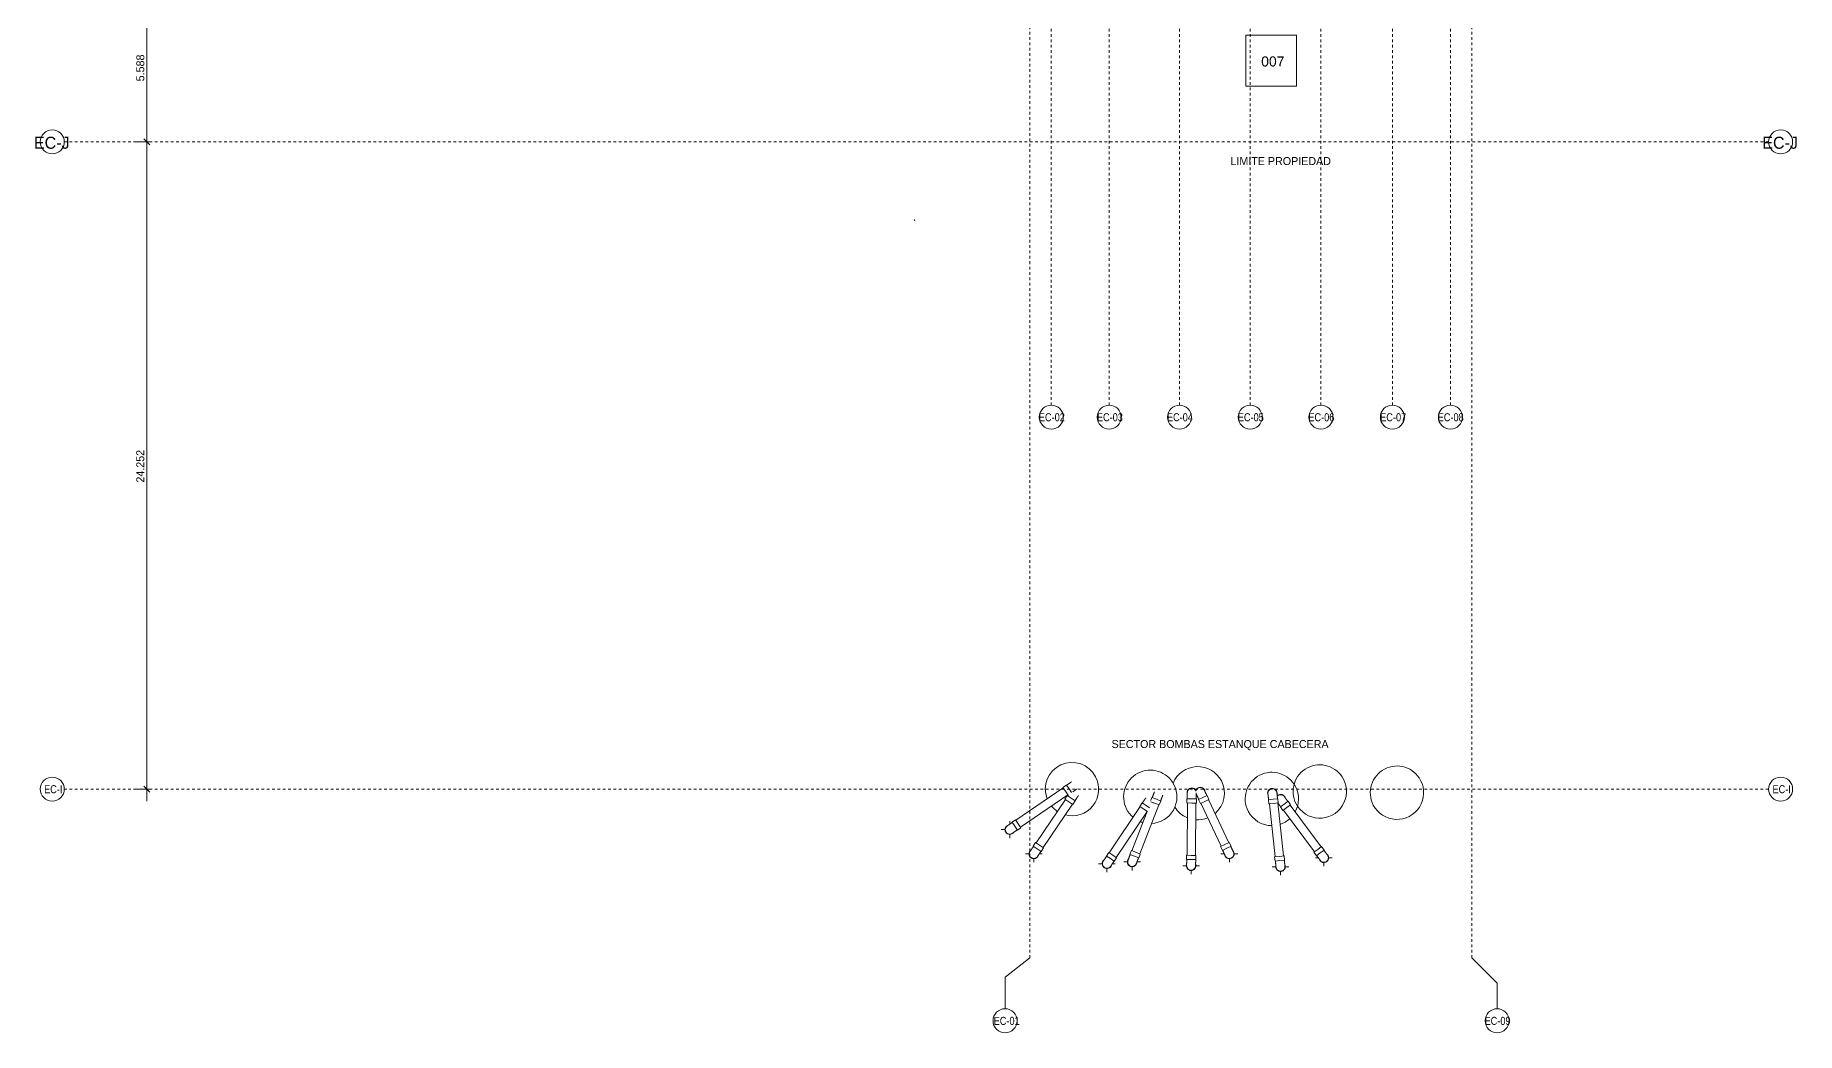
# Model space of a CAD drawing. Header units: metres. Extents: x -43 to 80, y -185 to 8.
# Drawn here: x -42.7 to 23.3, y -185.3 to -147.9 of the extents above; entities that cross this region are included whole.
import ezdxf

# ---------------------------------------------------------------- set-up
doc = ezdxf.new("R2010")
doc.units = ezdxf.units.M
doc.linetypes.add('Grid Line', pattern=[0.022225, 0.0127, -0.003175, 0.003175, -0.003175])
for name, color, linetype, lineweight in [('A-ANNO-DIMS', 7, 'Continuous', 9), ('A-ANNO-DIMS-150', 7, 'Continuous', 9), ('A-DETL-MBND', 7, 'Continuous', 9), ('G-ANNO-SYMB', 7, 'Continuous', 9), ('G-ANNO-TEXT', 7, 'Continuous', 9), ('P-PIPE', 7, 'Continuous', 9), ('S-GRID', 7, 'Continuous', 9), ('S-GRID-IDEN', 7, 'Continuous', 9)]:
    doc.layers.add(name, color=color, linetype=linetype, lineweight=lineweight)
doc.styles.add('Arial', font='arial.ttf', dxfattribs={"height": 0.375})
doc.styles.add('Century Gothic', font='GOTHIC.TTF', dxfattribs={"height": 0.3})
doc.styles.add('Century Gothic_1', font='GOTHIC.TTF', dxfattribs={"height": 0.45})
doc.styles.add('Saira Condensed', font='SairaCondensed-Regular.ttf', dxfattribs={"height": 0.3})
doc.dimstyles.new('C_G_2_0mm', dxfattribs={"dimscale": 0.3048, "dimtxt": 0.31325, "dimasz": 0.738189, "dimexe": 1.476378, "dimexo": 0.984252, "dimgap": 0.049213, "dimtad": 1, "dimdec": 3, "dimrnd": 0.001, "dimzin": 0, "dimdsep": 46, "dimtxsty": 'Century Gothic', "dimblk1": 'OBLIQUE', "dimblk2": 'OBLIQUE', "dimsah": 1, "dimcen": 0.09, "dimdle": 1.476378, "dimazin": 2, "dimtfac": 1, "dimtdec": 4, "dimtix": 1, "dimtmove": 0, "dimatfit": 3, "dimfxl": 1, "dimtvp": 1, "dimtolj": 1, "dimtzin": 0, "dimarcsym": 2})

# ---------------------------------------------------------------- blocks, each defined once
blk = doc.blocks.new('Generica - Copla - GE - Copla-140555-N01 - ESTANQUE CABECERA')
at = {"layer": 'P-PIPE'}
for p, q in [((0.007, 0.014), (-0.007, 0.014)), ((-0.007, 0.014), (-0.007, -0.014)), ((-0.007, 0.014), (-0.007, 0.014)), ((0.007, 0.014), (0.007, 0.014)), ((0.007, -0.014), (0.007, 0.014)), ((-0.007, -0.014), (0.007, -0.014)), ((-0.007, -0.014), (-0.007, -0.014)), ((0.007, -0.014), (0.007, -0.014))]:
    blk.add_line(p, q, dxfattribs=at)
blk = doc.blocks.new('M_Bombas Estanque cabecera - M_Bombas Estanque cabecera-2252463-N01 - ESTANQUE CABECERA')
at = {"layer": 'A-DETL-MBND'}
for start, end in [(360, 180), (180, 360)]:
    blk.add_arc((0, 0), 1, start, end, dxfattribs=at)
blk = doc.blocks.new('M_Bombas Estanque cabecera - M_Bombas Estanque cabecera-V18-N01 - ESTANQUE CABECERA')
at = {"layer": 'A-DETL-MBND'}
for start, end in [(360, 180), (180, 242.15154), (303.53904, 360), (260.3208, 284.72877)]:
    blk.add_arc((0, 0), 1, start, end, dxfattribs=at)
blk = doc.blocks.new('M_Bombas Estanque cabecera - M_Bombas Estanque cabecera-V19-N01 - ESTANQUE CABECERA')
at = {"layer": 'A-DETL-MBND'}
for start, end in [(360, 129.92101), (183.50625, 219.6164), (283.02071, 360), (238.24294, 264.78287)]:
    blk.add_arc((0, 0), 1, start, end, dxfattribs=at)
blk = doc.blocks.new('M_Bombas Estanque cabecera - M_Bombas Estanque cabecera-V20-N01 - ESTANQUE CABECERA')
at = {"layer": 'A-DETL-MBND'}
for start, end in [(360, 180), (180, 202.44609), (220.62186, 226.50483), (245.24891, 360)]:
    blk.add_arc((0, 0), 1, start, end, dxfattribs=at)
blk = doc.blocks.new('M_Bombas Estanque cabecera - M_Bombas Estanque cabecera-V21-N01 - ESTANQUE CABECERA')
at = {"layer": 'A-DETL-MBND'}
for start, end in [(360, 173.85141), (192.02449, 209.05805), (227.47626, 360)]:
    blk.add_arc((0, 0), 1, start, end, dxfattribs=at)
blk = doc.blocks.new('Plastico - Codo - PL - Codo-2252608-N01 - ESTANQUE CABECERA')
at = {"layer": 'A-DETL-MBND'}
for p, q in [((-4.09, -176.021), (-4.22, -176.11)), ((-4.22, -176.11), (-4.119, -176.257)), ((-4.119, -176.257), (-4.022, -176.399)), ((-3.989, -176.168), (-4.09, -176.021)), ((-3.897, -176.302), (-3.989, -176.168)), ((-4.018, -176.404), (-4.013, -176.4))]:
    blk.add_line(p, q, dxfattribs=at)
at = {"layer": 'A-DETL-MBND', "flags": 128}
for points in [[(-3.893, -175.898), (-3.894, -175.898), (-3.894, -175.898), (-3.895, -175.899), (-3.896, -175.9), (-3.897, -175.901), (-3.899, -175.902), (-3.901, -175.903), (-3.903, -175.905), (-3.906, -175.906), (-3.908, -175.908), (-3.912, -175.91), (-3.915, -175.913), (-3.919, -175.915), (-3.923, -175.918), (-3.927, -175.921), (-3.931, -175.924), (-3.936, -175.927), (-3.941, -175.93), (-3.946, -175.934), (-3.951, -175.938), (-3.957, -175.942), (-3.963, -175.946), (-3.969, -175.95), (-3.975, -175.954), (-3.981, -175.958), (-3.988, -175.963), (-3.994, -175.967), (-4.001, -175.972), (-4.008, -175.977), (-4.015, -175.981), (-4.022, -175.986), (-4.03, -175.991), (-4.037, -175.996), (-4.044, -176.002), (-4.052, -176.007), (-4.059, -176.012), (-4.067, -176.017), (-4.075, -176.022), (-4.082, -176.028), (-4.084, -176.029)], [(-3.851, -176.277), (-3.848, -176.275), (-3.841, -176.27), (-3.834, -176.265), (-3.827, -176.26), (-3.82, -176.256), (-3.813, -176.251), (-3.806, -176.246), (-3.799, -176.242), (-3.792, -176.237), (-3.786, -176.233), (-3.78, -176.228), (-3.774, -176.224), (-3.768, -176.22), (-3.762, -176.216), (-3.757, -176.213), (-3.752, -176.209), (-3.747, -176.206), (-3.742, -176.202), (-3.737, -176.199), (-3.733, -176.196), (-3.729, -176.194), (-3.725, -176.191), (-3.722, -176.189), (-3.719, -176.187), (-3.716, -176.185), (-3.713, -176.183), (-3.711, -176.181), (-3.709, -176.18), (-3.707, -176.179), (-3.706, -176.178), (-3.705, -176.177), (-3.704, -176.176), (-3.703, -176.176), (-3.703, -176.176), (-3.703, -176.176)]]:
    blk.add_lwpolyline(points, dxfattribs=at)
blk = doc.blocks.new('Plastico - Codo - PL - Codo-V22-N01 - ESTANQUE CABECERA')
at = {"layer": 'A-DETL-MBND'}
for p, q in [((-5.993, -177.326), (-6.123, -177.415)), ((-6.123, -177.415), (-6.022, -177.562)), ((-6.022, -177.562), (-5.922, -177.709)), ((-5.893, -177.473), (-5.993, -177.326)), ((-5.922, -177.709), (-5.792, -177.62)), ((-5.792, -177.62), (-5.893, -177.473))]:
    blk.add_line(p, q, dxfattribs=at)
at = {"layer": 'A-DETL-MBND', "flags": 128}
for points in [[(-6.118, -177.423), (-6.125, -177.429), (-6.133, -177.434), (-6.141, -177.439), (-6.148, -177.444), (-6.156, -177.449), (-6.163, -177.454), (-6.17, -177.46), (-6.178, -177.465), (-6.185, -177.469), (-6.192, -177.474), (-6.199, -177.479), (-6.206, -177.484), (-6.213, -177.488), (-6.219, -177.493), (-6.225, -177.497), (-6.232, -177.502), (-6.238, -177.506), (-6.244, -177.51), (-6.249, -177.514), (-6.255, -177.517), (-6.26, -177.521), (-6.265, -177.524), (-6.27, -177.527), (-6.274, -177.531), (-6.278, -177.533), (-6.282, -177.536), (-6.286, -177.539), (-6.29, -177.541), (-6.293, -177.543), (-6.296, -177.545), (-6.298, -177.547), (-6.301, -177.549), (-6.303, -177.55), (-6.304, -177.551), (-6.306, -177.552), (-6.307, -177.553), (-6.308, -177.554), (-6.308, -177.554), (-6.309, -177.554), (-6.309, -177.554)], [(-6.118, -177.832), (-6.118, -177.832), (-6.118, -177.832), (-6.117, -177.831), (-6.116, -177.83), (-6.114, -177.829), (-6.113, -177.828), (-6.111, -177.827), (-6.108, -177.825), (-6.106, -177.824), (-6.103, -177.822), (-6.1, -177.819), (-6.097, -177.817), (-6.093, -177.815), (-6.089, -177.812), (-6.085, -177.809), (-6.08, -177.806), (-6.076, -177.803), (-6.071, -177.799), (-6.066, -177.796), (-6.06, -177.792), (-6.055, -177.788), (-6.049, -177.784), (-6.043, -177.78), (-6.037, -177.776), (-6.03, -177.772), (-6.024, -177.767), (-6.017, -177.763), (-6.01, -177.758), (-6.004, -177.753), (-5.996, -177.748), (-5.989, -177.744), (-5.982, -177.739), (-5.975, -177.733), (-5.967, -177.728), (-5.96, -177.723), (-5.952, -177.718), (-5.945, -177.713), (-5.937, -177.708), (-5.929, -177.702), (-5.927, -177.701)]]:
    blk.add_lwpolyline(points, dxfattribs=at)
at = {"layer": 'A-DETL-MBND'}
for radius, start, end in [(0.178, 106.27015, 214.44031), (0.168, 122.08522, 214.44031), (0.178, 214.44031, 322.57242), (0.168, 214.44031, 305.54317)]:
    blk.add_arc((-6.213, -177.693), radius, start, end, dxfattribs=at)
blk = doc.blocks.new('Plastico - Codo - PL - Codo-V23-N01 - ESTANQUE CABECERA')
at = {"layer": 'A-DETL-MBND'}
for p, q in [((-4.056, -176.418), (-4.144, -176.549)), ((-4.144, -176.549), (-3.996, -176.648)), ((-3.908, -176.517), (-4.056, -176.418)), ((-3.996, -176.648), (-3.849, -176.747)), ((-3.761, -176.617), (-3.908, -176.517)), ((-3.849, -176.747), (-3.761, -176.617))]:
    blk.add_line(p, q, dxfattribs=at)
at = {"layer": 'A-DETL-MBND', "flags": 128}
for points in [[(-3.919, -176.231), (-3.919, -176.232), (-3.92, -176.233), (-3.921, -176.234), (-3.922, -176.235)], [(-4.027, -176.391), (-4.031, -176.398), (-4.036, -176.406), (-4.042, -176.414), (-4.047, -176.421), (-4.048, -176.423)], [(-3.769, -176.611), (-3.764, -176.604), (-3.758, -176.596), (-3.753, -176.588), (-3.748, -176.581), (-3.743, -176.573), (-3.738, -176.566), (-3.733, -176.558), (-3.728, -176.551), (-3.723, -176.544), (-3.718, -176.536), (-3.714, -176.529), (-3.709, -176.522), (-3.705, -176.516), (-3.7, -176.509), (-3.696, -176.503), (-3.692, -176.496), (-3.688, -176.49), (-3.684, -176.485), (-3.68, -176.479), (-3.676, -176.473), (-3.673, -176.468), (-3.669, -176.463), (-3.666, -176.458), (-3.663, -176.454), (-3.66, -176.45), (-3.657, -176.446), (-3.655, -176.442), (-3.652, -176.438), (-3.65, -176.435), (-3.648, -176.432), (-3.647, -176.43), (-3.645, -176.427), (-3.644, -176.425), (-3.642, -176.423), (-3.641, -176.422), (-3.641, -176.421), (-3.64, -176.42), (-3.64, -176.419), (-3.64, -176.419), (-3.64, -176.419)]]:
    blk.add_lwpolyline(points, dxfattribs=at)
blk = doc.blocks.new('Plastico - Codo - PL - Codo-V24-N01 - ESTANQUE CABECERA')
at = {"layer": 'A-DETL-MBND'}
for p, q in [((-1.25, -176.69), (-1.338, -176.821)), ((-1.338, -176.821), (-1.19, -176.92)), ((-1.102, -176.789), (-1.25, -176.69)), ((-1.19, -176.92), (-1.049, -177.015)), ((-0.974, -176.875), (-1.102, -176.789))]:
    blk.add_line(p, q, dxfattribs=at)
at = {"layer": 'A-DETL-MBND', "flags": 128}
for points in [[(-1.113, -176.503), (-1.113, -176.503), (-1.113, -176.504), (-1.114, -176.505), (-1.114, -176.506), (-1.115, -176.507), (-1.116, -176.509), (-1.118, -176.511), (-1.119, -176.513), (-1.121, -176.516), (-1.123, -176.518), (-1.125, -176.522), (-1.127, -176.525), (-1.13, -176.529), (-1.132, -176.533), (-1.135, -176.537), (-1.138, -176.541), (-1.141, -176.546), (-1.145, -176.551), (-1.148, -176.556), (-1.152, -176.562), (-1.156, -176.567), (-1.16, -176.573), (-1.164, -176.579), (-1.168, -176.585), (-1.172, -176.592), (-1.176, -176.598), (-1.181, -176.605), (-1.186, -176.612), (-1.19, -176.619), (-1.195, -176.626), (-1.2, -176.633), (-1.205, -176.64), (-1.21, -176.648), (-1.215, -176.655), (-1.22, -176.663), (-1.225, -176.67), (-1.23, -176.678), (-1.235, -176.686), (-1.24, -176.693), (-1.242, -176.695)], [(-0.836, -176.695), (-0.835, -176.694), (-0.834, -176.693), (-0.834, -176.692), (-0.833, -176.691), (-0.833, -176.691)]]:
    blk.add_lwpolyline(points, dxfattribs=at)
blk = doc.blocks.new('Plastico - Codo - PL - Codo-V25-N01 - ESTANQUE CABECERA')
at = {"layer": 'A-DETL-MBND'}
for p, q in [((-0.881, -176.493), (-0.923, -176.601)), ((-0.92, -176.647), (-0.772, -176.704)), ((-0.715, -176.557), (-0.881, -176.493)), ((-0.772, -176.704), (-0.606, -176.769)), ((-0.549, -176.622), (-0.715, -176.557)), ((-0.606, -176.769), (-0.549, -176.622))]:
    blk.add_line(p, q, dxfattribs=at)
at = {"layer": 'A-DETL-MBND', "flags": 128}
for points in [[(-0.789, -176.281), (-0.789, -176.281), (-0.789, -176.281), (-0.789, -176.282), (-0.79, -176.283), (-0.79, -176.285), (-0.791, -176.287), (-0.792, -176.289), (-0.793, -176.292), (-0.794, -176.295), (-0.795, -176.298), (-0.797, -176.301), (-0.798, -176.305), (-0.8, -176.309), (-0.801, -176.314), (-0.803, -176.318), (-0.805, -176.323), (-0.807, -176.329), (-0.809, -176.334), (-0.812, -176.34), (-0.814, -176.346), (-0.816, -176.353), (-0.819, -176.359), (-0.822, -176.366), (-0.824, -176.373), (-0.827, -176.38), (-0.83, -176.387), (-0.833, -176.395), (-0.836, -176.403), (-0.839, -176.41), (-0.842, -176.418), (-0.845, -176.426), (-0.848, -176.435), (-0.851, -176.443), (-0.855, -176.451), (-0.858, -176.46), (-0.861, -176.468), (-0.865, -176.477), (-0.868, -176.486), (-0.871, -176.494), (-0.872, -176.497)], [(-0.558, -176.618), (-0.555, -176.61), (-0.552, -176.601), (-0.548, -176.592), (-0.545, -176.584), (-0.542, -176.575), (-0.538, -176.567), (-0.535, -176.558), (-0.532, -176.55), (-0.529, -176.542), (-0.526, -176.534), (-0.523, -176.526), (-0.52, -176.518), (-0.517, -176.511), (-0.514, -176.503), (-0.511, -176.496), (-0.508, -176.489), (-0.506, -176.482), (-0.503, -176.476), (-0.501, -176.469), (-0.498, -176.463), (-0.496, -176.457), (-0.494, -176.452), (-0.492, -176.446), (-0.49, -176.441), (-0.488, -176.436), (-0.486, -176.432), (-0.485, -176.428), (-0.483, -176.424), (-0.482, -176.42), (-0.48, -176.417), (-0.479, -176.414), (-0.478, -176.411), (-0.477, -176.409), (-0.477, -176.407), (-0.476, -176.405), (-0.475, -176.404), (-0.475, -176.403), (-0.475, -176.403), (-0.475, -176.402), (-0.475, -176.402)]]:
    blk.add_lwpolyline(points, dxfattribs=at)
blk = doc.blocks.new('Plastico - Codo - PL - Codo-V26-N01 - ESTANQUE CABECERA')
at = {"layer": 'A-DETL-MBND'}
for p, q in [((0.413, -178.655), (0.412, -178.813)), ((0.412, -178.813), (0.59, -178.814)), ((0.591, -178.657), (0.413, -178.655)), ((0.59, -178.814), (0.768, -178.816)), ((0.769, -178.658), (0.591, -178.657)), ((0.768, -178.816), (0.769, -178.658))]:
    blk.add_line(p, q, dxfattribs=at)
at = {"layer": 'A-DETL-MBND', "flags": 128}
for points in [[(0.422, -178.813), (0.422, -178.822), (0.421, -178.831), (0.421, -178.84), (0.421, -178.85), (0.421, -178.859), (0.421, -178.868), (0.421, -178.877), (0.421, -178.886), (0.421, -178.894), (0.421, -178.903), (0.421, -178.911), (0.421, -178.92), (0.421, -178.928), (0.421, -178.936), (0.421, -178.943), (0.42, -178.951), (0.42, -178.958), (0.42, -178.965), (0.42, -178.972), (0.42, -178.979), (0.42, -178.985), (0.42, -178.991), (0.42, -178.997), (0.42, -179.002), (0.42, -179.007), (0.42, -179.012), (0.42, -179.017), (0.42, -179.021), (0.42, -179.025), (0.42, -179.028), (0.42, -179.032), (0.42, -179.034), (0.42, -179.037), (0.42, -179.039), (0.42, -179.041), (0.42, -179.042), (0.42, -179.043), (0.42, -179.044), (0.42, -179.044), (0.42, -179.044)], [(0.756, -179.047), (0.756, -179.047), (0.756, -179.046), (0.756, -179.045), (0.756, -179.044), (0.756, -179.042), (0.756, -179.04), (0.756, -179.038), (0.756, -179.035), (0.757, -179.032), (0.757, -179.029), (0.757, -179.025), (0.757, -179.021), (0.757, -179.016), (0.757, -179.012), (0.757, -179.007), (0.757, -179.001), (0.757, -178.996), (0.757, -178.99), (0.757, -178.983), (0.757, -178.977), (0.757, -178.97), (0.757, -178.963), (0.757, -178.956), (0.757, -178.948), (0.757, -178.941), (0.757, -178.933), (0.757, -178.925), (0.757, -178.916), (0.758, -178.908), (0.758, -178.899), (0.758, -178.891), (0.758, -178.882), (0.758, -178.873), (0.758, -178.864), (0.758, -178.855), (0.758, -178.846), (0.758, -178.837), (0.758, -178.827), (0.758, -178.818), (0.758, -178.816)]]:
    blk.add_lwpolyline(points, dxfattribs=at)
at = {"layer": 'A-DETL-MBND'}
for radius, start, end in [(0.178, 161.34992, 269.52008), (0.168, 177.16499, 183.43313), (0.168, 183.99895, 269.52008), (0.178, 269.52008, 17.65219), (0.168, 269.52008, 0.62294)]:
    blk.add_arc((0.588, -179.046), radius, start, end, dxfattribs=at)
blk = doc.blocks.new('Plastico - Codo - PL - Codo-V27-N01 - ESTANQUE CABECERA')
at = {"layer": 'A-DETL-MBND'}
for p, q in [((1.855, -178.251), (1.693, -178.326)), ((2.016, -178.175), (1.855, -178.251)), ((2.083, -178.318), (2.016, -178.175)), ((1.693, -178.326), (1.76, -178.469)), ((1.76, -178.469), (1.921, -178.393)), ((1.921, -178.393), (2.083, -178.318))]:
    blk.add_line(p, q, dxfattribs=at)
at = {"layer": 'A-DETL-MBND', "flags": 128}
for points in [[(1.769, -178.465), (1.773, -178.473), (1.777, -178.482), (1.781, -178.49), (1.785, -178.498), (1.789, -178.507), (1.793, -178.515), (1.796, -178.523), (1.8, -178.531), (1.804, -178.539), (1.807, -178.546), (1.811, -178.554), (1.815, -178.562), (1.818, -178.569), (1.821, -178.576), (1.825, -178.583), (1.828, -178.59), (1.831, -178.597), (1.834, -178.603), (1.837, -178.609), (1.84, -178.615), (1.842, -178.621), (1.845, -178.626), (1.847, -178.632), (1.85, -178.637), (1.852, -178.641), (1.854, -178.646), (1.856, -178.65), (1.858, -178.653), (1.859, -178.657), (1.861, -178.66), (1.862, -178.663), (1.863, -178.666), (1.864, -178.668), (1.865, -178.67), (1.866, -178.671), (1.867, -178.673), (1.867, -178.674), (1.867, -178.674), (1.868, -178.674), (1.868, -178.674)], [(2.172, -178.531), (2.172, -178.531), (2.172, -178.531), (2.172, -178.53), (2.171, -178.529), (2.17, -178.527), (2.169, -178.525), (2.168, -178.523), (2.167, -178.521), (2.166, -178.518), (2.165, -178.515), (2.163, -178.511), (2.161, -178.508), (2.159, -178.504), (2.157, -178.499), (2.155, -178.495), (2.153, -178.49), (2.15, -178.485), (2.148, -178.479), (2.145, -178.474), (2.142, -178.468), (2.14, -178.462), (2.137, -178.455), (2.134, -178.449), (2.13, -178.442), (2.127, -178.435), (2.124, -178.428), (2.12, -178.42), (2.117, -178.413), (2.113, -178.405), (2.11, -178.398), (2.106, -178.39), (2.102, -178.382), (2.098, -178.374), (2.094, -178.366), (2.091, -178.357), (2.087, -178.349), (2.083, -178.341), (2.079, -178.332), (2.075, -178.324), (2.074, -178.322)]]:
    blk.add_lwpolyline(points, dxfattribs=at)
at = {"layer": 'A-DETL-MBND'}
for radius, start, end in [(0.178, 186.99296, 295.16313), (0.168, 202.80803, 295.16313), (0.168, 295.16313, 26.26598), (0.178, 295.16313, 42.60769)]:
    blk.add_arc((2.02, -178.603), radius, start, end, dxfattribs=at)
blk = doc.blocks.new('Plastico - Codo - PL - Codo-V28-N01 - ESTANQUE CABECERA')
at = {"layer": 'A-DETL-MBND'}
for p, q in [((0.431, -176.537), (0.43, -176.694)), ((0.43, -176.694), (0.608, -176.696)), ((0.609, -176.538), (0.431, -176.537)), ((0.608, -176.696), (0.786, -176.697)), ((0.787, -176.54), (0.609, -176.538)), ((0.786, -176.697), (0.787, -176.54))]:
    blk.add_line(p, q, dxfattribs=at)
at = {"layer": 'A-DETL-MBND', "flags": 128}
for points in [[(0.443, -176.305), (0.443, -176.306), (0.443, -176.306), (0.443, -176.307), (0.443, -176.308), (0.443, -176.31), (0.443, -176.312), (0.443, -176.314), (0.443, -176.317), (0.443, -176.32), (0.442, -176.324), (0.442, -176.328), (0.442, -176.332), (0.442, -176.336), (0.442, -176.341), (0.442, -176.346), (0.442, -176.351), (0.442, -176.357), (0.442, -176.363), (0.442, -176.369), (0.442, -176.376), (0.442, -176.382), (0.442, -176.389), (0.442, -176.397), (0.442, -176.404), (0.442, -176.412), (0.442, -176.42), (0.442, -176.428), (0.442, -176.436), (0.441, -176.445), (0.441, -176.453), (0.441, -176.462), (0.441, -176.471), (0.441, -176.48), (0.441, -176.489), (0.441, -176.498), (0.441, -176.507), (0.441, -176.516), (0.441, -176.525), (0.441, -176.534), (0.441, -176.537)], [(0.777, -176.54), (0.777, -176.531), (0.778, -176.521), (0.778, -176.512), (0.778, -176.503), (0.778, -176.494), (0.778, -176.485), (0.778, -176.476), (0.778, -176.467), (0.778, -176.458), (0.778, -176.45), (0.778, -176.441), (0.778, -176.433), (0.778, -176.425), (0.778, -176.417), (0.778, -176.409), (0.779, -176.402), (0.779, -176.394), (0.779, -176.387), (0.779, -176.38), (0.779, -176.374), (0.779, -176.367), (0.779, -176.361), (0.779, -176.356), (0.779, -176.35), (0.779, -176.345), (0.779, -176.34), (0.779, -176.336), (0.779, -176.331), (0.779, -176.328), (0.779, -176.324), (0.779, -176.321), (0.779, -176.318), (0.779, -176.316), (0.779, -176.313), (0.779, -176.312), (0.779, -176.31), (0.779, -176.309), (0.779, -176.309), (0.779, -176.308), (0.779, -176.308)]]:
    blk.add_lwpolyline(points, dxfattribs=at)
at = {"layer": 'A-DETL-MBND'}
for radius, start, end in [(0.178, 89.52008, 197.65219), (0.168, 89.52008, 180.62294), (0.178, 25.71128, 89.52008), (0.168, 21.43587, 89.52008), (0.178, 341.34992, 342.59871)]:
    blk.add_arc((0.611, -176.307), radius, start, end, dxfattribs=at)
blk = doc.blocks.new('Plastico - Codo - PL - Codo-V29-N01 - ESTANQUE CABECERA')
at = {"layer": 'A-DETL-MBND'}
for p, q in [((1.029, -176.493), (0.867, -176.569)), ((0.867, -176.569), (0.934, -176.711)), ((0.934, -176.711), (1.096, -176.635)), ((1.19, -176.417), (1.029, -176.493)), ((1.096, -176.635), (1.257, -176.56)), ((1.257, -176.56), (1.19, -176.417))]:
    blk.add_line(p, q, dxfattribs=at)
at = {"layer": 'A-DETL-MBND', "flags": 128}
for points in [[(1.181, -176.421), (1.177, -176.413), (1.173, -176.404), (1.169, -176.396), (1.165, -176.388), (1.161, -176.38), (1.158, -176.371), (1.154, -176.363), (1.15, -176.355), (1.146, -176.347), (1.143, -176.34), (1.139, -176.332), (1.136, -176.324), (1.132, -176.317), (1.129, -176.31), (1.125, -176.303), (1.122, -176.296), (1.119, -176.289), (1.116, -176.283), (1.113, -176.277), (1.11, -176.271), (1.108, -176.265), (1.105, -176.26), (1.103, -176.254), (1.1, -176.25), (1.098, -176.245), (1.096, -176.24), (1.094, -176.236), (1.092, -176.233), (1.091, -176.229), (1.089, -176.226), (1.088, -176.223), (1.087, -176.22), (1.086, -176.218), (1.085, -176.216), (1.084, -176.215), (1.083, -176.213), (1.083, -176.213), (1.083, -176.212), (1.083, -176.212), (1.083, -176.212)], [(0.778, -176.355), (0.778, -176.355), (0.778, -176.355), (0.779, -176.356), (0.779, -176.358), (0.78, -176.359), (0.781, -176.361), (0.782, -176.363), (0.783, -176.365), (0.784, -176.368), (0.786, -176.371), (0.787, -176.375), (0.789, -176.379), (0.791, -176.383), (0.793, -176.387), (0.795, -176.391), (0.797, -176.396), (0.8, -176.401), (0.802, -176.407), (0.805, -176.412), (0.808, -176.418), (0.811, -176.425), (0.814, -176.431), (0.817, -176.437), (0.82, -176.444), (0.823, -176.451), (0.826, -176.458), (0.83, -176.466), (0.833, -176.473), (0.837, -176.481), (0.841, -176.488), (0.844, -176.496), (0.848, -176.504), (0.852, -176.512), (0.856, -176.521), (0.86, -176.529), (0.863, -176.537), (0.867, -176.545), (0.871, -176.554), (0.875, -176.562), (0.876, -176.564)]]:
    blk.add_lwpolyline(points, dxfattribs=at)
at = {"layer": 'A-DETL-MBND'}
for radius, start, end in [(0.178, 115.16313, 162.71467), (0.168, 115.16313, 166.79534), (0.178, 6.99296, 115.16313), (0.168, 22.80803, 115.16313), (0.178, 210.87927, 223.29523)]:
    blk.add_arc((0.93, -176.283), radius, start, end, dxfattribs=at)
blk = doc.blocks.new('Plastico - Codo - PL - Codo-V30-N01 - ESTANQUE CABECERA')
at = {"layer": 'A-DETL-MBND'}
for p, q in [((3.659, -176.555), (3.482, -176.574)), ((3.482, -176.574), (3.499, -176.731)), ((3.499, -176.731), (3.676, -176.711)), ((3.836, -176.535), (3.659, -176.555)), ((3.676, -176.711), (3.853, -176.692)), ((3.853, -176.692), (3.836, -176.535))]:
    blk.add_line(p, q, dxfattribs=at)
at = {"layer": 'A-DETL-MBND', "flags": 128}
for points in [[(3.826, -176.536), (3.825, -176.527), (3.824, -176.518), (3.823, -176.509), (3.822, -176.5), (3.821, -176.491), (3.82, -176.482), (3.819, -176.473), (3.818, -176.464), (3.817, -176.455), (3.816, -176.447), (3.815, -176.438), (3.814, -176.43), (3.813, -176.422), (3.812, -176.414), (3.812, -176.406), (3.811, -176.399), (3.81, -176.392), (3.809, -176.385), (3.808, -176.378), (3.808, -176.371), (3.807, -176.365), (3.806, -176.359), (3.806, -176.353), (3.805, -176.348), (3.805, -176.343), (3.804, -176.338), (3.803, -176.333), (3.803, -176.329), (3.803, -176.325), (3.802, -176.322), (3.802, -176.319), (3.802, -176.316), (3.801, -176.313), (3.801, -176.311), (3.801, -176.31), (3.801, -176.308), (3.801, -176.307), (3.801, -176.306), (3.8, -176.306), (3.8, -176.306)], [(3.466, -176.343), (3.466, -176.343), (3.466, -176.344), (3.466, -176.345), (3.466, -176.346), (3.466, -176.348), (3.467, -176.35), (3.467, -176.352), (3.467, -176.355), (3.467, -176.358), (3.468, -176.361), (3.468, -176.365), (3.469, -176.369), (3.469, -176.374), (3.47, -176.378), (3.47, -176.383), (3.471, -176.389), (3.471, -176.394), (3.472, -176.4), (3.473, -176.406), (3.474, -176.413), (3.474, -176.42), (3.475, -176.427), (3.476, -176.434), (3.477, -176.441), (3.478, -176.449), (3.478, -176.457), (3.479, -176.465), (3.48, -176.473), (3.481, -176.481), (3.482, -176.49), (3.483, -176.498), (3.484, -176.507), (3.485, -176.516), (3.486, -176.525), (3.487, -176.534), (3.488, -176.543), (3.489, -176.552), (3.49, -176.562), (3.491, -176.571), (3.491, -176.573)]]:
    blk.add_lwpolyline(points, dxfattribs=at)
at = {"layer": 'A-DETL-MBND'}
for radius, start, end in [(0.178, 96.30115, 204.43325), (0.168, 96.30115, 187.40401), (0.178, 348.13098, 96.30115), (0.168, 3.98595, 96.30115)]:
    blk.add_arc((3.633, -176.325), radius, start, end, dxfattribs=at)
blk = doc.blocks.new('Plastico - Codo - PL - Codo-V31-N01 - ESTANQUE CABECERA')
at = {"layer": 'A-DETL-MBND'}
for p, q in [((4.08, -176.738), (3.937, -176.843)), ((3.937, -176.843), (4.031, -176.97)), ((4.031, -176.97), (4.174, -176.864)), ((4.224, -176.632), (4.08, -176.738)), ((4.174, -176.864), (4.317, -176.759)), ((4.317, -176.759), (4.224, -176.632))]:
    blk.add_line(p, q, dxfattribs=at)
at = {"layer": 'A-DETL-MBND', "flags": 128}
for points in [[(3.808, -176.651), (3.808, -176.652), (3.808, -176.652), (3.809, -176.654), (3.81, -176.655), (3.811, -176.656)], [(3.839, -176.693), (3.842, -176.697), (3.845, -176.702), (3.849, -176.708), (3.853, -176.713), (3.857, -176.719), (3.862, -176.725), (3.866, -176.731), (3.871, -176.737), (3.875, -176.743), (3.88, -176.75), (3.885, -176.756), (3.89, -176.763), (3.895, -176.77), (3.9, -176.777), (3.905, -176.784), (3.911, -176.791), (3.916, -176.798), (3.922, -176.806), (3.927, -176.813), (3.932, -176.821), (3.938, -176.828), (3.943, -176.835), (3.945, -176.837)], [(4.216, -176.638), (4.21, -176.63), (4.205, -176.623), (4.199, -176.615), (4.194, -176.608), (4.189, -176.601), (4.183, -176.593), (4.178, -176.586), (4.173, -176.579), (4.167, -176.572), (4.162, -176.565), (4.157, -176.558), (4.152, -176.552), (4.148, -176.545), (4.143, -176.539), (4.138, -176.532), (4.134, -176.526), (4.129, -176.52), (4.125, -176.515), (4.121, -176.509), (4.117, -176.504), (4.114, -176.499), (4.11, -176.494), (4.107, -176.489), (4.103, -176.485), (4.1, -176.481), (4.097, -176.477), (4.095, -176.473), (4.092, -176.47), (4.09, -176.467), (4.088, -176.464), (4.086, -176.461), (4.084, -176.459), (4.083, -176.457), (4.081, -176.455), (4.08, -176.454), (4.08, -176.453), (4.079, -176.452), (4.079, -176.452), (4.078, -176.451), (4.078, -176.451)]]:
    blk.add_lwpolyline(points, dxfattribs=at)
at = {"layer": 'A-DETL-MBND'}
for radius, start, end in [(0.178, 126.41157, 136.80013), (0.168, 126.41157, 139.53097), (0.178, 18.24141, 126.41157), (0.178, 233.35059, 234.54368), (0.168, 34.05648, 126.41157)]:
    blk.add_arc((3.943, -176.551), radius, start, end, dxfattribs=at)
blk = doc.blocks.new('Plastico - Codo - PL - Codo-V32-N01 - ESTANQUE CABECERA')
at = {"layer": 'A-DETL-MBND'}
for p, q in [((3.895, -178.695), (3.718, -178.715)), ((3.718, -178.715), (3.735, -178.871)), ((3.735, -178.871), (3.912, -178.852)), ((4.072, -178.676), (3.895, -178.695)), ((3.912, -178.852), (4.089, -178.832)), ((4.089, -178.832), (4.072, -178.676))]:
    blk.add_line(p, q, dxfattribs=at)
at = {"layer": 'A-DETL-MBND', "flags": 128}
for points in [[(3.745, -178.87), (3.746, -178.88), (3.747, -178.889), (3.748, -178.898), (3.749, -178.907), (3.75, -178.916), (3.751, -178.925), (3.752, -178.934), (3.753, -178.943), (3.754, -178.951), (3.755, -178.96), (3.756, -178.968), (3.757, -178.977), (3.758, -178.985), (3.758, -178.993), (3.759, -179), (3.76, -179.008), (3.761, -179.015), (3.762, -179.022), (3.762, -179.029), (3.763, -179.035), (3.764, -179.042), (3.764, -179.048), (3.765, -179.053), (3.766, -179.059), (3.766, -179.064), (3.767, -179.069), (3.767, -179.073), (3.768, -179.077), (3.768, -179.081), (3.769, -179.085), (3.769, -179.088), (3.769, -179.091), (3.769, -179.093), (3.77, -179.095), (3.77, -179.097), (3.77, -179.098), (3.77, -179.1), (3.77, -179.1), (3.77, -179.1), (3.77, -179.1)], [(4.105, -179.063), (4.105, -179.063), (4.105, -179.063), (4.105, -179.062), (4.105, -179.061), (4.104, -179.059), (4.104, -179.057), (4.104, -179.055), (4.104, -179.052), (4.103, -179.049), (4.103, -179.045), (4.103, -179.042), (4.102, -179.037), (4.102, -179.033), (4.101, -179.028), (4.101, -179.023), (4.1, -179.018), (4.099, -179.012), (4.099, -179.006), (4.098, -179), (4.097, -178.994), (4.097, -178.987), (4.096, -178.98), (4.095, -178.973), (4.094, -178.965), (4.093, -178.958), (4.092, -178.95), (4.092, -178.942), (4.091, -178.934), (4.09, -178.925), (4.089, -178.917), (4.088, -178.908), (4.087, -178.899), (4.086, -178.89), (4.085, -178.882), (4.084, -178.872), (4.083, -178.863), (4.082, -178.854), (4.081, -178.845), (4.08, -178.836), (4.08, -178.833)]]:
    blk.add_lwpolyline(points, dxfattribs=at)
at = {"layer": 'A-DETL-MBND'}
for radius, start, end in [(0.178, 168.13098, 276.30115), (0.168, 183.94606, 229.34463), (0.168, 229.4092, 276.30115), (0.168, 276.30115, 7.40401), (0.178, 276.30115, 24.43325)]:
    blk.add_arc((3.938, -179.082), radius, start, end, dxfattribs=at)
blk = doc.blocks.new('Elevation - Detail Number-1115207-N01 - ESTANQUE CABECERA')
at = {"layer": 'G-ANNO-SYMB'}
for p, q in [((-0.00635, -0.00635), (-0.00635, 0.00635)), ((-0.00635, 0.00635), (0.00635, 0.00635)), ((0.00635, 0.00635), (0.00635, -0.00635)), ((0.00635, -0.00635), (-0.00635, -0.00635))]:
    blk.add_line(p, q, dxfattribs=at)
blk = doc.blocks.new('Grid - 3mm-1144979-N01 - ESTANQUE CABECERA')
at = {"layer": 'S-GRID-IDEN', "color": 253, "true_color": 0xaaaaaa}
blk.add_circle((0, 0), 0.003, dxfattribs=at)
blk = doc.blocks.new('DIMBLOCK13-N01 - ESTANQUE CABECERA')
at = {"layer": 'A-ANNO-DIMS-150', "lineweight": 35}
for p, q in [((-38.559, -151.923), (-38.671, -151.81)), ((-38.559, -151.923), (-38.446, -152.035)), ((-38.559, -176.175), (-38.671, -176.063)), ((-38.559, -176.175), (-38.446, -176.288))]:
    blk.add_line(p, q, dxfattribs=at)
at = {"layer": 'A-ANNO-DIMS-150'}
for p, q in [((-38.559, -151.923), (-39.009, -151.923)), ((-38.559, -176.625), (-38.559, -151.923)), ((-38.559, -151.923), (-38.418, -151.923)), ((-38.559, -176.175), (-39.009, -176.175)), ((-38.559, -176.175), (-38.418, -176.175))]:
    blk.add_line(p, q, dxfattribs=at)
at = {"layer": 'A-ANNO-DIMS-150', "color": 0, "insert": (-38.958, -164.69), "char_height": 0.3, "width": 1.5394, "attachment_point": 1, "rotation": 90, "line_spacing_factor": 0.984502, "style": 'Century Gothic'}
blk.add_mtext('24.252', dxfattribs=at)
blk = doc.blocks.new('_Oblique')
at = {"color": 0, "linetype": 'ByBlock', "lineweight": -2}
blk.add_line((-0.5, -0.5), (0.5, 0.5), dxfattribs=at)
blk = doc.blocks.new('DIMBLOCK14-N01 - ESTANQUE CABECERA')
at = {"layer": 'A-ANNO-DIMS-150'}
for p, q in [((-38.559, -146.335), (-39.009, -146.335)), ((-38.559, -151.923), (-38.559, -146.335)), ((-38.559, -146.335), (-38.418, -146.335)), ((-38.559, -151.923), (-39.009, -151.923)), ((-38.559, -151.923), (-38.418, -151.923))]:
    blk.add_line(p, q, dxfattribs=at)
at = {"layer": 'A-ANNO-DIMS-150', "lineweight": 35}
for p, q in [((-38.559, -146.335), (-38.671, -146.223)), ((-38.559, -146.335), (-38.446, -146.448)), ((-38.559, -151.923), (-38.671, -151.81)), ((-38.559, -151.923), (-38.446, -152.035))]:
    blk.add_line(p, q, dxfattribs=at)
at = {"layer": 'A-ANNO-DIMS-150', "color": 0, "insert": (-38.958, -149.654), "char_height": 0.3, "width": 1.25897, "attachment_point": 1, "rotation": 90, "line_spacing_factor": 0.984502, "style": 'Century Gothic'}
blk.add_mtext('5.588', dxfattribs=at)
blk = doc.blocks.new('Grid - 3mm-2125908-N01 - ESTANQUE CABECERA')
at = {"layer": 'S-GRID-IDEN', "color": 253, "true_color": 0xaaaaaa}
blk.add_circle((0, 0), 0.003, dxfattribs=at)

msp = doc.modelspace()

# ---------------------------------------------------------------- linework, layer by layer
at = {"layer": 'A-DETL-MBND'}
for p, q in [((-4.2081, -176.127), (-5.9817, -177.3432)), ((-5.8035, -177.603), (-4.0299, -176.3867)), ((-4.127, -176.5601), (-5.2245, -178.1921)), ((-4.9631, -178.3679), (-3.8656, -176.7359)), ((-1.3207, -176.8321), (-2.4841, -178.5622)), ((-1.3363, -178.5984), (-0.6252, -176.7611)), ((0.4502, -176.6946), (0.4338, -178.6553)), ((0.7488, -178.6579), (0.7652, -176.6972)), ((0.9531, -176.7023), (1.712, -178.3177)), ((1.9971, -178.1838), (1.2382, -176.5684)), ((3.5193, -176.7286), (3.7384, -178.7126)), ((4.0515, -178.678), (3.8324, -176.694)), ((4.0471, -176.9578), (5.2064, -178.5296)), ((5.4599, -178.3426), (4.3006, -176.7708)), ((-6.2134, -177.4891), (-6.2134, -177.3781)), ((-2.2227, -178.738), (-1.0593, -177.0079)), ((-1.0586, -177.0083), (-1.63, -178.4847)), ((-6.5284, -177.6931), (-6.3902, -177.6931)), ((-6.2134, -178.0081), (-6.2134, -177.8699)), ((-5.6258, -178.6028), (-5.4878, -178.6028)), ((-5.3108, -178.9178), (-5.3108, -178.7797)), ((-5.1082, -178.6028), (-4.9958, -178.6028)), ((-1.9386, -178.9043), (-1.8002, -178.9043)), ((-1.4431, -178.9043), (-1.3086, -178.9043)), ((1.7049, -178.6029), (1.8348, -178.6029)), ((2.0199, -178.9179), (2.0199, -178.7796)), ((2.1967, -178.6029), (2.3349, -178.6029)), ((5.2491, -178.7491), (5.3551, -178.7491)), ((5.5641, -178.4491), (5.5641, -178.4341)), ((5.5641, -178.4661), (5.5641, -178.4615)), ((5.5641, -179.0641), (5.5641, -178.9257)), ((5.7407, -178.7491), (5.8791, -178.7491)), ((-2.8854, -178.9729), (-2.7474, -178.9729)), ((-2.5704, -179.2879), (-2.5704, -179.1498)), ((-2.3678, -178.9729), (-2.2554, -178.9729)), ((-1.6236, -179.2193), (-1.6236, -179.081)), ((0.273, -179.0456), (0.4101, -179.0456)), ((0.588, -179.3606), (0.588, -179.2235)), ((0.766, -179.0456), (0.903, -179.0456)), ((3.6226, -179.082), (3.761, -179.082)), ((3.9376, -179.397), (3.9376, -179.2586)), ((4.1142, -179.082), (4.2526, -179.082))]:
    msp.add_line(p, q, dxfattribs=at)
at = {"layer": 'S-GRID', "color": 254, "linetype": 'Grid Line', "true_color": 0xd4d4d4}
for p, q in [((-5.4635, -182.4986), (-5.4635, -102.873)), ((11.107, -182.4986), (11.107, -102.873)), ((-2.4842, -161.7861), (-2.4842, -107.1708)), ((0.1514, -161.7861), (0.1514, -107.1708)), ((5.4541, -161.7861), (5.4541, -107.1708)), ((8.1314, -161.7861), (8.1314, -107.1708)), ((10.3068, -161.7861), (10.3068, -107.1708)), ((-4.6541, -161.7861), (-4.6541, -108.1377)), ((22.2384, -176.1751), (-41.657, -176.1751))]:
    msp.add_line(p, q, dxfattribs=at)
at = {"layer": 'S-GRID', "color": 253, "linetype": 'Grid Line', "true_color": 0xaaaaaa}
msp.add_line((22.2384, -151.9229), (-41.657, -151.9229), dxfattribs=at)
at = {"layer": 'S-GRID', "color": 254, "true_color": 0xd4d4d4}
for p, q in [((-5.4635, -182.4986), (-6.3886, -183.2231)), ((11.107, -182.4986), (12.0595, -183.4511)), ((-6.3886, -183.2231), (-6.3886, -184.4036)), ((12.0595, -183.4511), (12.0595, -184.4036))]:
    msp.add_line(p, q, dxfattribs=at)

# ---------------------------------------------------------------- block references
at = {"layer": 'A-DETL-MBND'}
for name, p, rotation in [('M_Bombas Estanque cabecera - M_Bombas Estanque cabecera-V21-N01 - ESTANQUE CABECERA', (-3.8788, -176.1751), 27.5316480064027), ('M_Bombas Estanque cabecera - M_Bombas Estanque cabecera-V19-N01 - ESTANQUE CABECERA', (0.8336, -176.3311), 27.5316480064027), ('M_Bombas Estanque cabecera - M_Bombas Estanque cabecera-2252463-N01 - ESTANQUE CABECERA', (5.4104, -176.2636), 27.5316480064027), ('M_Bombas Estanque cabecera - M_Bombas Estanque cabecera-2252463-N01 - ESTANQUE CABECERA', (8.3038, -176.3081), 27.5316480064027), ('M_Bombas Estanque cabecera - M_Bombas Estanque cabecera-V20-N01 - ESTANQUE CABECERA', (-0.9445, -176.4629), 27.5316480064027), ('M_Bombas Estanque cabecera - M_Bombas Estanque cabecera-V18-N01 - ESTANQUE CABECERA', (3.6146, -176.5427), 27.5316480064027), ('Plastico - Codo - PL - Codo-V22-N01 - ESTANQUE CABECERA', (-65.0673, -11.1435), 21.64116844194666), ('Plastico - Codo - PL - Codo-V22-N01 - ESTANQUE CABECERA', (-62.3269, -11.5136), 21.64116844194722), ('Plastico - Codo - PL - Codo-V22-N01 - ESTANQUE CABECERA', (-96.8913, -28.7794), 34.40142435677475), ('Plastico - Codo - PL - Codo-V22-N01 - ESTANQUE CABECERA', (-172.2376, -178.6517), 91.97125974709682)]:
    msp.add_blockref(name, p, dxfattribs=dict(at, rotation=rotation))
for name in ['Plastico - Codo - PL - Codo-2252608-N01 - ESTANQUE CABECERA', 'Plastico - Codo - PL - Codo-V23-N01 - ESTANQUE CABECERA', 'Plastico - Codo - PL - Codo-V25-N01 - ESTANQUE CABECERA', 'Plastico - Codo - PL - Codo-V28-N01 - ESTANQUE CABECERA', 'Plastico - Codo - PL - Codo-V29-N01 - ESTANQUE CABECERA', 'Plastico - Codo - PL - Codo-V30-N01 - ESTANQUE CABECERA', 'Plastico - Codo - PL - Codo-V24-N01 - ESTANQUE CABECERA', 'Plastico - Codo - PL - Codo-V31-N01 - ESTANQUE CABECERA', 'Plastico - Codo - PL - Codo-V22-N01 - ESTANQUE CABECERA', 'Plastico - Codo - PL - Codo-V27-N01 - ESTANQUE CABECERA', 'Plastico - Codo - PL - Codo-V26-N01 - ESTANQUE CABECERA', 'Plastico - Codo - PL - Codo-V32-N01 - ESTANQUE CABECERA']:
    msp.add_blockref(name, (0, 0), dxfattribs=at)
at = {"layer": 'G-ANNO-SYMB', "xscale": 149.9999999999999, "yscale": 149.9999999999999, "zscale": 149.9999999999999}
msp.add_blockref('Elevation - Detail Number-1115207-N01 - ESTANQUE CABECERA', (3.5868, -148.8797), dxfattribs=at)
at = {"layer": 'P-PIPE', "rotation": 27.5316480064027}
msp.add_blockref('Generica - Copla - GE - Copla-140555-N01 - ESTANQUE CABECERA', (-9.7888, -154.8577), dxfattribs=at)
at = {"layer": 'S-GRID-IDEN', "color": 253, "true_color": 0xaaaaaa, "xscale": 149.9999999999999, "yscale": 149.9999999999999, "zscale": 149.9999999999999, "rotation": 90}
for name, p in [('Grid - 3mm-2125908-N01 - ESTANQUE CABECERA', (-42.107, -151.9229)), ('Grid - 3mm-2125908-N01 - ESTANQUE CABECERA', (22.6884, -151.9229)), ('Grid - 3mm-1144979-N01 - ESTANQUE CABECERA', (-42.107, -176.1751)), ('Grid - 3mm-1144979-N01 - ESTANQUE CABECERA', (22.6884, -176.1751))]:
    msp.add_blockref(name, p, dxfattribs=at)
at = {"layer": 'S-GRID-IDEN', "color": 253, "true_color": 0xaaaaaa, "xscale": 149.9999999999999, "yscale": 149.9999999999999, "zscale": 149.9999999999999}
for p in [(-4.6541, -162.2361), (-2.4842, -162.2361), (0.1514, -162.2361), (2.8039, -162.2361), (5.4541, -162.2361), (8.1314, -162.2361), (10.3068, -162.2361), (-6.3886, -184.8536), (12.0595, -184.8536)]:
    msp.add_blockref('Grid - 3mm-1144979-N01 - ESTANQUE CABECERA', p, dxfattribs=at)

# ---------------------------------------------------------------- texts
at = {"layer": 'G-ANNO-TEXT', "char_height": 0.3, "attachment_point": 1, "style": 'Century Gothic'}
for s, insert, width in [('LIMITE PROPIEDAD', (2.0616, -152.491), 4.521517), ('SECTOR BOMBAS ESTANQUE CABECERA', (-2.3957, -174.336), 9.740503)]:
    msp.add_mtext(s, dxfattribs=dict(at, insert=insert, width=width))
at = {"layer": 'S-GRID-IDEN', "color": 253, "true_color": 0xaaaaaa, "attachment_point": 1}
for s, insert, char_height, width, style in [('EC-J', (-42.7957, -151.7304), 0.45, 1.659493, 'Century Gothic_1'), ('EC-J', (21.9997, -151.7304), 0.45, 1.659493, 'Century Gothic_1'), ('EC-02', (-5.1202, -162.0909), 0.3, 1.118354, 'Saira Condensed'), ('EC-03', (-2.945, -162.0909), 0.3, 1.106329, 'Saira Condensed'), ('EC-04', (-0.3199, -162.0909), 0.3, 1.130379, 'Saira Condensed'), ('EC-05', (2.3378, -162.0909), 0.3, 1.118354, 'Saira Condensed'), ('EC-06', (4.9827, -162.0909), 0.3, 1.130379, 'Saira Condensed'), ('EC-07', (7.6758, -162.0909), 0.3, 1.094303, 'Saira Condensed'), ('EC-08', (9.831, -162.0909), 0.3, 1.142405, 'Saira Condensed'), ('EC-I', (-42.4132, -176.0282), 0.3, 0.733544, 'Saira Condensed'), ('EC-I', (22.3822, -176.0282), 0.3, 0.733544, 'Saira Condensed'), ('EC-01', (-6.815, -184.7084), 0.3, 1.022152, 'Saira Condensed'), ('EC-09', (11.5882, -184.7084), 0.3, 1.130379, 'Saira Condensed')]:
    msp.add_mtext(s, dxfattribs=dict(at, insert=insert, char_height=char_height, width=width, style=style))

# ---------------------------------------------------------------- dimensions: what is measured, and where the dimension line sits
at = {"layer": 'A-ANNO-DIMS'}
for base, p1, p2, override, picture, middle in [((-38.5586, -146.335), (-38.7177, -151.9229), (-38.7177, -146.335), {"dimpost": '<>', "dimfxl": 5.58783}, 'DIMBLOCK14-N01 - ESTANQUE CABECERA', (-38.7311, -149.129)), ((-38.5586, -151.9229), (-38.7177, -176.1751), (-38.7177, -151.9229), {"dimpost": '<>', "dimfxl": 24.252187}, 'DIMBLOCK13-N01 - ESTANQUE CABECERA', (-38.7311, -164.049))]:
    dim = msp.add_linear_dim(base=base, p1=p1, p2=p2, angle=90, dimstyle='C_G_2_0mm', override=override, dxfattribs=at)
    dim.commit()
    dim.dimension.update_dxf_attribs({"geometry": picture, "text_midpoint": middle})

# ---------------------------------------------------------------- next in the draw order: texts
at = {"layer": 'G-ANNO-SYMB', "insert": (3.2137, -148.7211), "char_height": 0.375, "width": 1.046202, "attachment_point": 1, "style": 'Arial', "bg_fill": 3, "box_fill_scale": 1.25, "bg_fill_color": 256, "bg_fill_true_color": 13158600, "bg_fill_transparency": 0}
msp.add_mtext('007', dxfattribs=at)

# ---------------------------------------------------------------- next in the draw order: linework, layer by layer
at = {"layer": 'S-GRID', "color": 254, "linetype": 'Grid Line', "true_color": 0xd4d4d4}
msp.add_line((2.8039, -161.7861), (2.8039, -107.1708), dxfattribs=at)

doc.saveas('drawing.dxf')
